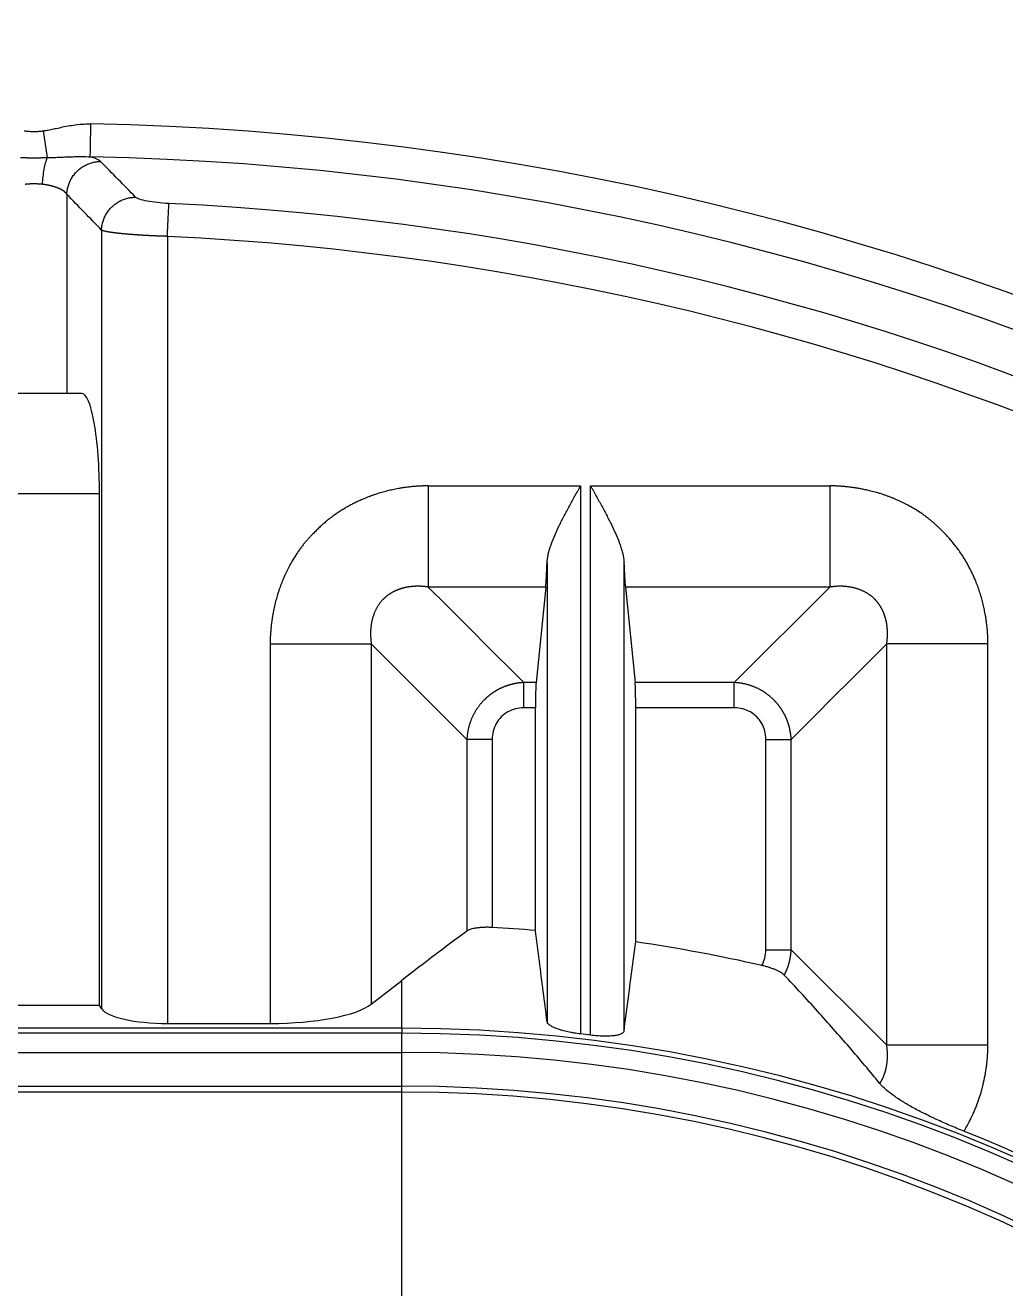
# Model space of a CAD drawing. Header units: millimetres. Extents: x -1286 to 291, y 5350 to 5880.
# Drawn here: x -218.93 to -189.46, y 5732.67 to 5770.67 of the extents above; entities that cross this region are included whole.
import ezdxf

# ---------------------------------------------------------------- set-up
doc = ezdxf.new("R2010")
doc.units = ezdxf.units.MM
doc.layers.add('粗实线层', color=7, linetype='Continuous', lineweight=35)

msp = doc.modelspace()

# ---------------------------------------------------------------- linework, layer by layer
at = {"layer": '粗实线层', "lineweight": 25}
for p, q in [((-218.268, 5766.687), (-218.383, 5767.492)), ((-217.682, 5765.578), (-217.682, 5759.591)), ((-216.64, 5764.505), (-216.64, 5741.09)), ((-214.66, 5764.316), (-214.66, 5740.645)), ((-217.233, 5759.591), (-220.111, 5759.591)), ((-216.701, 5756.576), (-220.643, 5756.576)), ((-216.701, 5741.184), (-216.701, 5756.576)), ((-206.819, 5756.811), (-202.24, 5756.811)), ((-202.24, 5756.811), (-202.24, 5740.328)), ((-201.939, 5740.291), (-201.939, 5756.811)), ((-201.939, 5756.811), (-194.747, 5756.811)), ((-203.245, 5754.509), (-203.245, 5740.697)), ((-200.934, 5740.416), (-200.934, 5754.509)), ((-203.287, 5753.77), (-206.819, 5753.77)), ((-203.287, 5753.77), (-203.578, 5750.897)), ((-194.747, 5753.77), (-200.892, 5753.77)), ((-200.892, 5753.77), (-200.601, 5750.897)), ((-197.62, 5750.897), (-194.747, 5753.77)), ((-211.57, 5752.06), (-211.57, 5740.645)), ((-205.657, 5749.187), (-208.53, 5752.06)), ((-208.53, 5752.06), (-208.53, 5741.226)), ((-193.037, 5739.988), (-193.037, 5752.06)), ((-189.996, 5739.988), (-189.996, 5752.06)), ((-203.578, 5750.897), (-203.946, 5750.897)), ((-197.62, 5750.897), (-200.601, 5750.897)), ((-203.597, 5750.137), (-203.946, 5750.137)), ((-203.597, 5743.441), (-203.597, 5750.137)), ((-197.62, 5750.137), (-200.582, 5750.137)), ((-200.582, 5743.096), (-200.582, 5750.137)), ((-205.657, 5749.187), (-205.657, 5743.423)), ((-204.896, 5749.187), (-204.896, 5743.531)), ((-196.67, 5742.861), (-196.67, 5749.187)), ((-195.91, 5742.861), (-195.91, 5749.187)), ((-195.91, 5742.861), (-193.037, 5739.988)), ((-208.53, 5741.226), (-207.617, 5741.937)), ((-207.617, 5740.5), (-207.617, 5741.937)), ((-216.701, 5741.184), (-220.643, 5741.184)), ((-216.64, 5741.09), (-216.701, 5741.184)), ((-214.66, 5740.645), (-211.57, 5740.645)), ((-207.617, 5740.5), (-251.837, 5740.5)), ((-207.617, 5740.351), (-251.837, 5740.351)), ((-207.617, 5740.5), (-207.617, 5740.351)), ((-207.617, 5739.77), (-207.617, 5740.351)), ((-251.837, 5739.77), (-207.617, 5739.77)), ((-207.617, 5738.758), (-207.617, 5739.77)), ((-251.837, 5738.758), (-207.617, 5738.758)), ((-207.617, 5738.58), (-207.617, 5738.758)), ((-207.617, 5738.58), (-251.837, 5738.58)), ((-207.617, 5731.759), (-207.617, 5738.58))]:
    msp.add_line(p, q, dxfattribs=at)
for centre, radius, start, end in [((-224.702, 5680.9), 102.402, 14.30847, 151.42209), ((-224.702, 5680.9), 101.899, 14.30847, 151.42209), ((-224.702, 5680.9), 101.532, 14.36134, 151.30913), ((-224.702, 5680.9), 101.03, 14.36134, 151.30913), ((-224.702, 5680.9), 100.859, 33.23264, 85.71414), ((-224.702, 5680.9), 100.558, 33.34511, 85.70128), ((-218.672, 5680.9), 86.816, 39.5457, 88.86898), ((-218.672, 5680.9), 85.826, 40.09342, 88.869), ((-218.672, 5680.9), 84.503, 2.75328, 87.24672), ((-218.672, 5680.9), 83.513, 2.75328, 87.24672), ((-207.617, 5694.97), 48.638, 85.259, 86.7934), ((-207.617, 5694.97), 48.638, 77.1367, 81.6835), ((-207.617, 5694.97), 45.53, 0, 90), ((-207.617, 5694.97), 45.381, 0, 90), ((-207.617, 5694.97), 45.675, 82.8584, 83.2399), ((-207.617, 5694.97), 44.801, 360, 90), ((-207.617, 5694.97), 43.788, 360, 90), ((-207.617, 5694.97), 43.61, 0, 90), ((-207.617, 5694.97), 45.675, 15.7246, 68.2859)]:
    msp.add_arc(centre, radius, start, end, dxfattribs=at)
for centre, major_axis, ratio, start_param, end_param in [((-217.233, 5756.576), (0, -3.015), 0.176327, 1.570796, 3.141593), ((-203.323, 5756.811), (0, -3.216), 0.034921, 0.331613, 0.773168), ((-200.856, 5756.811), (0, -3.216), 0.034921, 5.510017, 5.951573), ((-203.569, 5750.137), (0, -0.804), 0.034921, 3.473205, 4.712389), ((-200.61, 5750.137), (0, -0.804), 0.034921, 1.570796, 2.80998), ((-214.66, 5741.184), (2.01, 0), 0.267949, 3.316126, 4.712389), ((-211.57, 5741.507), (3.216, 0), 0.267949, 4.712389, 5.951573)]:
    msp.add_ellipse(centre, major_axis=major_axis, ratio=ratio, start_param=start_param, end_param=end_param, dxfattribs=at)
for points in [[(-218.383, 5767.492), (-218.338, 5767.499), (-218.244, 5767.514), (-218.087, 5767.546), (-217.911, 5767.585), (-217.711, 5767.627), (-217.485, 5767.666), (-217.233, 5767.695), (-217.052, 5767.7), (-216.958, 5767.699)], [(-218.961, 5767.492), (-218.922, 5767.487), (-218.843, 5767.477), (-218.729, 5767.47), (-218.615, 5767.47), (-218.5, 5767.477), (-218.422, 5767.487), (-218.383, 5767.492)], [(-215.614, 5765.494), (-215.789, 5765.672), (-216.139, 5766.03), (-216.492, 5766.389), (-216.669, 5766.568)], [(-216.64, 5764.505), (-216.985, 5764.863), (-217.333, 5765.22), (-217.682, 5765.578)], [(-214.613, 5765.305), (-214.736, 5765.311), (-214.966, 5765.329), (-215.28, 5765.373), (-215.512, 5765.431), (-215.593, 5765.472), (-215.614, 5765.494)], [(-203.946, 5750.897), (-204.904, 5751.855), (-205.861, 5752.813), (-206.819, 5753.77)], [(-195.91, 5749.187), (-194.952, 5750.145), (-193.994, 5751.102), (-193.037, 5752.06)], [(-203.946, 5750.137), (-204.035, 5750.137), (-204.203, 5750.115), (-204.436, 5750.022), (-204.632, 5749.873), (-204.781, 5749.677), (-204.875, 5749.443), (-204.896, 5749.275), (-204.896, 5749.187)], [(-196.67, 5749.187), (-196.67, 5749.275), (-196.691, 5749.444), (-196.785, 5749.677), (-196.934, 5749.872), (-197.13, 5750.022), (-197.363, 5750.116), (-197.532, 5750.137), (-197.62, 5750.137)], [(-205.657, 5743.423), (-206.311, 5742.939), (-206.965, 5742.444), (-207.617, 5741.937)], [(-203.245, 5740.697), (-203.283, 5740.998), (-203.361, 5741.603), (-203.478, 5742.518), (-203.557, 5743.133), (-203.597, 5743.441)], [(-200.934, 5740.416), (-200.895, 5740.713), (-200.817, 5741.307), (-200.7, 5742.2), (-200.621, 5742.797), (-200.582, 5743.096)], [(-196.789, 5742.387), (-196.749, 5742.458), (-196.691, 5742.609), (-196.67, 5742.774), (-196.67, 5742.861)], [(-193.244, 5738.839), (-193.541, 5739.202), (-194.152, 5739.93), (-195.111, 5741.017), (-195.777, 5741.739), (-196.116, 5742.099)]]:
    msp.add_open_spline(points, degree=3, dxfattribs=at)
for points, knots in [([(-216.978, 5766.709), (-216.978, 5766.718), (-216.977, 5766.732), (-216.977, 5766.77), (-216.976, 5766.794), (-216.975, 5766.852), (-216.974, 5766.886), (-216.973, 5766.963), (-216.972, 5767.006), (-216.97, 5767.099), (-216.969, 5767.15), (-216.967, 5767.255), (-216.966, 5767.31), (-216.964, 5767.421), (-216.963, 5767.477), (-216.961, 5767.589), (-216.959, 5767.645), (-216.958, 5767.699)], [0, 0, 0, 0, 0.125, 0.125, 0.25, 0.25, 0.375, 0.375, 0.5, 0.5, 0.625, 0.625, 0.75, 0.75, 0.875, 0.875, 1, 1, 1, 1]), ([(-219.076, 5766.687), (-219.067, 5766.686), (-219.05, 5766.686), (-219.024, 5766.686), (-218.998, 5766.685), (-218.972, 5766.685), (-218.946, 5766.684), (-218.921, 5766.684), (-218.895, 5766.684), (-218.87, 5766.683), (-218.844, 5766.683), (-218.819, 5766.683), (-218.794, 5766.683), (-218.769, 5766.683), (-218.745, 5766.683), (-218.72, 5766.683), (-218.696, 5766.683), (-218.666, 5766.683), (-218.629, 5766.683), (-218.585, 5766.683), (-218.541, 5766.683), (-218.496, 5766.683), (-218.451, 5766.684), (-218.406, 5766.684), (-218.36, 5766.685), (-218.314, 5766.686), (-218.284, 5766.686), (-218.268, 5766.687)], [0, 0, 0, 0, 0.032493, 0.064852, 0.097075, 0.129157, 0.161099, 0.192892, 0.224525, 0.255983, 0.287255, 0.318332, 0.349203, 0.379862, 0.4103, 0.440505, 0.47046, 0.500154, 0.553267, 0.607098, 0.661568, 0.716639, 0.772292, 0.828496, 0.885214, 0.9424, 1, 1, 1, 1]), ([(-218.413, 5765.881), (-218.409, 5765.956), (-218.403, 5766.033), (-218.386, 5766.186), (-218.376, 5766.261), (-218.35, 5766.403), (-218.336, 5766.469), (-218.304, 5766.589), (-218.286, 5766.642), (-218.268, 5766.687)], [0, 0, 0, 0, 0.25, 0.25, 0.5, 0.5, 0.75, 0.75, 1, 1, 1, 1]), ([(-218.268, 5766.687), (-218.199, 5766.688), (-218.131, 5766.69), (-218, 5766.694), (-217.938, 5766.696), (-217.816, 5766.701), (-217.758, 5766.703), (-217.645, 5766.708), (-217.591, 5766.71), (-217.486, 5766.714), (-217.435, 5766.716), (-217.337, 5766.718), (-217.29, 5766.719), (-217.151, 5766.719), (-217.063, 5766.716), (-216.978, 5766.709)], [0, 0, 0, 0, 0.125, 0.125, 0.25, 0.25, 0.375, 0.375, 0.5, 0.5, 0.625, 0.625, 0.75, 0.75, 1, 1, 1, 1]), ([(-216.669, 5766.568), (-216.693, 5766.592), (-216.731, 5766.617), (-216.835, 5766.664), (-216.9, 5766.687), (-216.978, 5766.709)], [0, 0, 0, 0, 0.5, 0.5, 1, 1, 1, 1]), ([(-218.413, 5765.881), (-218.418, 5765.881), (-218.427, 5765.882), (-218.442, 5765.884), (-218.457, 5765.885), (-218.471, 5765.886), (-218.486, 5765.888), (-218.501, 5765.889), (-218.515, 5765.89), (-218.53, 5765.89), (-218.545, 5765.891), (-218.56, 5765.892), (-218.575, 5765.893), (-218.59, 5765.893), (-218.605, 5765.894), (-218.62, 5765.894), (-218.635, 5765.894), (-218.649, 5765.894), (-218.664, 5765.894), (-218.679, 5765.894), (-218.694, 5765.894), (-218.709, 5765.894), (-218.724, 5765.894), (-218.739, 5765.894), (-218.754, 5765.893), (-218.769, 5765.893), (-218.784, 5765.892), (-218.799, 5765.891), (-218.814, 5765.89), (-218.829, 5765.89), (-218.843, 5765.889), (-218.858, 5765.888), (-218.873, 5765.886), (-218.887, 5765.885), (-218.902, 5765.884), (-218.917, 5765.882), (-218.926, 5765.881), (-218.931, 5765.881)], [0, 0, 0, 0, 0.028643, 0.057272, 0.085886, 0.114487, 0.143076, 0.171654, 0.200222, 0.228781, 0.257331, 0.285874, 0.314412, 0.342943, 0.371471, 0.399995, 0.428517, 0.457038, 0.485559, 0.51408, 0.542603, 0.571128, 0.599657, 0.628191, 0.656731, 0.685277, 0.71383, 0.742393, 0.770964, 0.799547, 0.828141, 0.856747, 0.885367, 0.914001, 0.942651, 0.971317, 1, 1, 1, 1]), ([(-217.682, 5765.578), (-217.683, 5765.58), (-217.685, 5765.584), (-217.688, 5765.589), (-217.691, 5765.595), (-217.695, 5765.6), (-217.698, 5765.605), (-217.702, 5765.61), (-217.706, 5765.615), (-217.71, 5765.62), (-217.714, 5765.625), (-217.719, 5765.63), (-217.724, 5765.635), (-217.729, 5765.64), (-217.734, 5765.645), (-217.739, 5765.65), (-217.744, 5765.654), (-217.75, 5765.659), (-217.755, 5765.664), (-217.761, 5765.668), (-217.767, 5765.673), (-217.773, 5765.677), (-217.78, 5765.682), (-217.786, 5765.686), (-217.793, 5765.691), (-217.799, 5765.695), (-217.806, 5765.699), (-217.813, 5765.703), (-217.82, 5765.708), (-217.827, 5765.712), (-217.834, 5765.716), (-217.842, 5765.72), (-217.849, 5765.724), (-217.857, 5765.728), (-217.864, 5765.732), (-217.872, 5765.735), (-217.88, 5765.739), (-217.888, 5765.743), (-217.896, 5765.747), (-217.904, 5765.75), (-217.912, 5765.754), (-217.92, 5765.758), (-217.929, 5765.761), (-217.937, 5765.764), (-217.945, 5765.768), (-217.954, 5765.771), (-217.962, 5765.775), (-217.971, 5765.778), (-217.98, 5765.781), (-217.988, 5765.784), (-217.997, 5765.787), (-218.006, 5765.79), (-218.015, 5765.793), (-218.024, 5765.796), (-218.032, 5765.799), (-218.041, 5765.802), (-218.05, 5765.805), (-218.059, 5765.808), (-218.068, 5765.811), (-218.077, 5765.813), (-218.086, 5765.816), (-218.095, 5765.819), (-218.104, 5765.821), (-218.113, 5765.824), (-218.123, 5765.826), (-218.132, 5765.829), (-218.141, 5765.831), (-218.15, 5765.833), (-218.159, 5765.836), (-218.168, 5765.838), (-218.177, 5765.84), (-218.186, 5765.842), (-218.195, 5765.844), (-218.204, 5765.846), (-218.213, 5765.848), (-218.222, 5765.85), (-218.231, 5765.852), (-218.24, 5765.854), (-218.249, 5765.856), (-218.258, 5765.857), (-218.267, 5765.859), (-218.276, 5765.861), (-218.285, 5765.862), (-218.293, 5765.864), (-218.302, 5765.865), (-218.311, 5765.867), (-218.32, 5765.868), (-218.328, 5765.87), (-218.337, 5765.871), (-218.346, 5765.872), (-218.354, 5765.874), (-218.363, 5765.875), (-218.371, 5765.876), (-218.38, 5765.877), (-218.388, 5765.878), (-218.396, 5765.879), (-218.405, 5765.88), (-218.41, 5765.881), (-218.413, 5765.881)], [0, 0, 0, 0, 0.013652, 0.027235, 0.040748, 0.054192, 0.067567, 0.080873, 0.094109, 0.107277, 0.120375, 0.133405, 0.146365, 0.159256, 0.172078, 0.184831, 0.197516, 0.210131, 0.222677, 0.235155, 0.247564, 0.259904, 0.272175, 0.284377, 0.296511, 0.308576, 0.320573, 0.332501, 0.34436, 0.356151, 0.367873, 0.379527, 0.391113, 0.40263, 0.414078, 0.425459, 0.436771, 0.448015, 0.459191, 0.470298, 0.481338, 0.49231, 0.503213, 0.514049, 0.524816, 0.535516, 0.546148, 0.556713, 0.567209, 0.577638, 0.587999, 0.598293, 0.608519, 0.618678, 0.628769, 0.638794, 0.64875, 0.65864, 0.668462, 0.678218, 0.687906, 0.697528, 0.707082, 0.71657, 0.725991, 0.735345, 0.744633, 0.753854, 0.763009, 0.772097, 0.781119, 0.790075, 0.798964, 0.807788, 0.816546, 0.825237, 0.833864, 0.842424, 0.850919, 0.859348, 0.867712, 0.87601, 0.884244, 0.892412, 0.900515, 0.908553, 0.916527, 0.924436, 0.932281, 0.940061, 0.947777, 0.955429, 0.963016, 0.97054, 0.978, 0.985397, 0.99273, 1, 1, 1, 1]), ([(-214.66, 5764.316), (-214.668, 5764.317), (-214.684, 5764.317), (-214.707, 5764.318), (-214.731, 5764.318), (-214.755, 5764.319), (-214.78, 5764.32), (-214.804, 5764.32), (-214.829, 5764.321), (-214.853, 5764.322), (-214.879, 5764.323), (-214.904, 5764.324), (-214.929, 5764.325), (-214.955, 5764.326), (-214.981, 5764.327), (-215.007, 5764.328), (-215.033, 5764.329), (-215.059, 5764.33), (-215.086, 5764.332), (-215.112, 5764.333), (-215.139, 5764.334), (-215.166, 5764.335), (-215.193, 5764.337), (-215.22, 5764.338), (-215.247, 5764.34), (-215.274, 5764.341), (-215.302, 5764.343), (-215.329, 5764.344), (-215.357, 5764.346), (-215.385, 5764.347), (-215.412, 5764.349), (-215.44, 5764.351), (-215.468, 5764.352), (-215.496, 5764.354), (-215.524, 5764.356), (-215.551, 5764.358), (-215.579, 5764.36), (-215.607, 5764.362), (-215.635, 5764.364), (-215.663, 5764.366), (-215.69, 5764.368), (-215.718, 5764.37), (-215.745, 5764.372), (-215.773, 5764.374), (-215.8, 5764.376), (-215.828, 5764.379), (-215.855, 5764.381), (-215.882, 5764.383), (-215.908, 5764.386), (-215.935, 5764.388), (-215.961, 5764.391), (-215.988, 5764.393), (-216.014, 5764.396), (-216.039, 5764.398), (-216.065, 5764.401), (-216.09, 5764.403), (-216.115, 5764.406), (-216.14, 5764.409), (-216.164, 5764.412), (-216.188, 5764.414), (-216.211, 5764.417), (-216.235, 5764.42), (-216.258, 5764.423), (-216.28, 5764.426), (-216.302, 5764.429), (-216.324, 5764.432), (-216.345, 5764.435), (-216.365, 5764.438), (-216.385, 5764.441), (-216.405, 5764.444), (-216.424, 5764.448), (-216.442, 5764.451), (-216.46, 5764.454), (-216.478, 5764.458), (-216.494, 5764.461), (-216.511, 5764.464), (-216.526, 5764.468), (-216.541, 5764.471), (-216.555, 5764.475), (-216.568, 5764.478), (-216.581, 5764.482), (-216.593, 5764.486), (-216.604, 5764.489), (-216.614, 5764.493), (-216.624, 5764.497), (-216.632, 5764.501), (-216.637, 5764.503), (-216.64, 5764.505)], [0, 0, 0, 0, 0.008301, 0.016684, 0.025149, 0.033696, 0.042326, 0.051037, 0.059831, 0.068708, 0.077667, 0.086707, 0.095831, 0.105036, 0.114324, 0.123695, 0.133147, 0.142683, 0.1523, 0.162, 0.171782, 0.181647, 0.191594, 0.201624, 0.211736, 0.22193, 0.232207, 0.242567, 0.253009, 0.263533, 0.27414, 0.28483, 0.295602, 0.306456, 0.317393, 0.328413, 0.339515, 0.3507, 0.361967, 0.373317, 0.38475, 0.396265, 0.407862, 0.419543, 0.431305, 0.443151, 0.455079, 0.46709, 0.479183, 0.491359, 0.503617, 0.515959, 0.528383, 0.540889, 0.553478, 0.56615, 0.578905, 0.591742, 0.604662, 0.617664, 0.630749, 0.643917, 0.657168, 0.670501, 0.683917, 0.697416, 0.710997, 0.724661, 0.738408, 0.752238, 0.76615, 0.780145, 0.794223, 0.808383, 0.822627, 0.836953, 0.851361, 0.865853, 0.880427, 0.895084, 0.909824, 0.924646, 0.939551, 0.954539, 0.96961, 0.984764, 1, 1, 1, 1]), ([(-206.819, 5756.811), (-206.832, 5756.811), (-206.859, 5756.811), (-206.9, 5756.811), (-206.944, 5756.81), (-206.991, 5756.809), (-207.041, 5756.807), (-207.094, 5756.805), (-207.149, 5756.801), (-207.208, 5756.797), (-207.269, 5756.792), (-207.36, 5756.784), (-207.473, 5756.77), (-207.601, 5756.751), (-207.71, 5756.732), (-207.803, 5756.714), (-207.887, 5756.697), (-207.969, 5756.679), (-208.052, 5756.659), (-208.135, 5756.637), (-208.218, 5756.614), (-208.302, 5756.59), (-208.386, 5756.563), (-208.47, 5756.535), (-208.555, 5756.504), (-208.64, 5756.472), (-208.733, 5756.434), (-208.837, 5756.39), (-208.949, 5756.339), (-209.063, 5756.283), (-209.177, 5756.223), (-209.292, 5756.159), (-209.407, 5756.089), (-209.53, 5756.011), (-209.656, 5755.923), (-209.783, 5755.827), (-209.901, 5755.731), (-210.012, 5755.635), (-210.115, 5755.54), (-210.197, 5755.46), (-210.263, 5755.393), (-210.317, 5755.337), (-210.374, 5755.276), (-210.435, 5755.209), (-210.499, 5755.136), (-210.565, 5755.056), (-210.633, 5754.969), (-210.702, 5754.875), (-210.79, 5754.748), (-210.888, 5754.593), (-210.988, 5754.415), (-211.071, 5754.25), (-211.14, 5754.1), (-211.192, 5753.978), (-211.232, 5753.878), (-211.265, 5753.792), (-211.298, 5753.701), (-211.33, 5753.604), (-211.368, 5753.482), (-211.406, 5753.341), (-211.442, 5753.19), (-211.467, 5753.072), (-211.483, 5752.986), (-211.494, 5752.928), (-211.502, 5752.877), (-211.509, 5752.833), (-211.515, 5752.79), (-211.523, 5752.736), (-211.534, 5752.657), (-211.543, 5752.579), (-211.549, 5752.512), (-211.553, 5752.464), (-211.557, 5752.414), (-211.561, 5752.361), (-211.564, 5752.306), (-211.567, 5752.248), (-211.569, 5752.187), (-211.57, 5752.125), (-211.57, 5752.082), (-211.57, 5752.06)], [0, 0, 0, 0, 0.005135, 0.010651, 0.016547, 0.022825, 0.029484, 0.036526, 0.043951, 0.051759, 0.059952, 0.068529, 0.088308, 0.10555, 0.120248, 0.1324, 0.143498, 0.154703, 0.166018, 0.177441, 0.188976, 0.200623, 0.212383, 0.224256, 0.236242, 0.24834, 0.260547, 0.276693, 0.293196, 0.310057, 0.327276, 0.344856, 0.362799, 0.381103, 0.403086, 0.424251, 0.444591, 0.464105, 0.482791, 0.500651, 0.51011, 0.520439, 0.531641, 0.543714, 0.55666, 0.570477, 0.585165, 0.60072, 0.61714, 0.646967, 0.674194, 0.698828, 0.720872, 0.740333, 0.751799, 0.763989, 0.7769, 0.79053, 0.804879, 0.828211, 0.848946, 0.867093, 0.876072, 0.884007, 0.890898, 0.896748, 0.901556, 0.908321, 0.91894, 0.933404, 0.939472, 0.945875, 0.95261, 0.959679, 0.96708, 0.974813, 0.982878, 0.991274, 1, 1, 1, 1]), ([(-206.819, 5756.811), (-206.819, 5756.645), (-206.819, 5756.479), (-206.819, 5756.151), (-206.819, 5755.989), (-206.819, 5755.673), (-206.819, 5755.518), (-206.819, 5755.221), (-206.819, 5755.079), (-206.819, 5754.808), (-206.819, 5754.681), (-206.819, 5754.443), (-206.819, 5754.334), (-206.819, 5754.135), (-206.819, 5754.046), (-206.819, 5753.891), (-206.819, 5753.824), (-206.819, 5753.77)], [0, 0, 0, 0, 0.125, 0.125, 0.25, 0.25, 0.375, 0.375, 0.5, 0.5, 0.625, 0.625, 0.75, 0.75, 0.875, 0.875, 1, 1, 1, 1]), ([(-203.245, 5754.509), (-203.243, 5754.55), (-203.239, 5754.592), (-203.227, 5754.677), (-203.219, 5754.72), (-203.199, 5754.808), (-203.187, 5754.853), (-203.167, 5754.921), (-203.159, 5754.944), (-203.144, 5754.99), (-203.136, 5755.013), (-203.095, 5755.13), (-203.058, 5755.224), (-202.976, 5755.415), (-202.931, 5755.512), (-202.86, 5755.658), (-202.836, 5755.708), (-202.786, 5755.807), (-202.76, 5755.857), (-202.683, 5756.007), (-202.629, 5756.106), (-202.521, 5756.307), (-202.466, 5756.407), (-202.382, 5756.558), (-202.34, 5756.634), (-202.29, 5756.722), (-202.269, 5756.76), (-202.255, 5756.786), (-202.248, 5756.799), (-202.24, 5756.811)], [0, 0, 0, 0, 0.0625, 0.0625, 0.125, 0.125, 0.1875, 0.1875, 0.21875, 0.21875, 0.25, 0.25, 0.375, 0.375, 0.5, 0.5, 0.5625, 0.5625, 0.625, 0.625, 0.75, 0.75, 0.875, 0.875, 0.9375, 0.96875, 0.984375, 0.984375, 1, 1, 1, 1]), ([(-201.939, 5756.811), (-201.932, 5756.799), (-201.924, 5756.786), (-201.91, 5756.76), (-201.889, 5756.722), (-201.839, 5756.634), (-201.797, 5756.558), (-201.713, 5756.407), (-201.658, 5756.307), (-201.55, 5756.106), (-201.496, 5756.007), (-201.419, 5755.857), (-201.393, 5755.807), (-201.343, 5755.708), (-201.319, 5755.658), (-201.248, 5755.512), (-201.203, 5755.415), (-201.121, 5755.224), (-201.084, 5755.13), (-201.043, 5755.013), (-201.035, 5754.99), (-201.02, 5754.944), (-201.013, 5754.921), (-200.992, 5754.853), (-200.98, 5754.808), (-200.96, 5754.72), (-200.952, 5754.677), (-200.94, 5754.592), (-200.936, 5754.55), (-200.934, 5754.509)], [0, 0, 0, 0, 0.015625, 0.015625, 0.03125, 0.0625, 0.125, 0.125, 0.25, 0.25, 0.375, 0.375, 0.4375, 0.4375, 0.5, 0.5, 0.625, 0.625, 0.75, 0.75, 0.78125, 0.78125, 0.8125, 0.8125, 0.875, 0.875, 0.9375, 0.9375, 1, 1, 1, 1]), ([(-189.996, 5752.06), (-189.996, 5752.073), (-189.996, 5752.099), (-189.996, 5752.141), (-189.997, 5752.185), (-189.998, 5752.232), (-190, 5752.282), (-190.002, 5752.335), (-190.005, 5752.39), (-190.01, 5752.449), (-190.015, 5752.51), (-190.023, 5752.601), (-190.037, 5752.714), (-190.056, 5752.842), (-190.075, 5752.95), (-190.093, 5753.044), (-190.11, 5753.128), (-190.128, 5753.21), (-190.148, 5753.292), (-190.169, 5753.375), (-190.192, 5753.459), (-190.217, 5753.543), (-190.244, 5753.627), (-190.272, 5753.711), (-190.302, 5753.796), (-190.335, 5753.88), (-190.372, 5753.974), (-190.417, 5754.077), (-190.468, 5754.19), (-190.524, 5754.303), (-190.584, 5754.418), (-190.648, 5754.533), (-190.717, 5754.648), (-190.796, 5754.77), (-190.884, 5754.897), (-190.98, 5755.023), (-191.076, 5755.142), (-191.171, 5755.252), (-191.266, 5755.355), (-191.347, 5755.438), (-191.414, 5755.504), (-191.469, 5755.558), (-191.531, 5755.615), (-191.598, 5755.676), (-191.671, 5755.739), (-191.751, 5755.805), (-191.838, 5755.873), (-191.932, 5755.943), (-192.058, 5756.031), (-192.214, 5756.129), (-192.392, 5756.229), (-192.557, 5756.312), (-192.707, 5756.381), (-192.829, 5756.433), (-192.929, 5756.473), (-193.014, 5756.506), (-193.106, 5756.538), (-193.202, 5756.571), (-193.325, 5756.609), (-193.466, 5756.647), (-193.617, 5756.683), (-193.734, 5756.707), (-193.82, 5756.724), (-193.879, 5756.734), (-193.93, 5756.743), (-193.973, 5756.749), (-194.016, 5756.756), (-194.071, 5756.764), (-194.15, 5756.775), (-194.228, 5756.783), (-194.295, 5756.79), (-194.342, 5756.794), (-194.393, 5756.798), (-194.446, 5756.802), (-194.501, 5756.805), (-194.559, 5756.808), (-194.619, 5756.81), (-194.682, 5756.811), (-194.725, 5756.811), (-194.747, 5756.811)], [0, 0, 0, 0, 0.005135, 0.010651, 0.016547, 0.022825, 0.029484, 0.036526, 0.043951, 0.051759, 0.059952, 0.068529, 0.088308, 0.10555, 0.120248, 0.1324, 0.143498, 0.154703, 0.166018, 0.177441, 0.188976, 0.200623, 0.212383, 0.224256, 0.236242, 0.24834, 0.260547, 0.276693, 0.293196, 0.310057, 0.327276, 0.344856, 0.362799, 0.381103, 0.403086, 0.424251, 0.444591, 0.464105, 0.482791, 0.500651, 0.51011, 0.520439, 0.531641, 0.543714, 0.55666, 0.570477, 0.585165, 0.60072, 0.61714, 0.646967, 0.674194, 0.698828, 0.720872, 0.740333, 0.751799, 0.763989, 0.7769, 0.79053, 0.804879, 0.828211, 0.848946, 0.867093, 0.876072, 0.884007, 0.890898, 0.896748, 0.901556, 0.908321, 0.91894, 0.933404, 0.939472, 0.945875, 0.95261, 0.959679, 0.96708, 0.974813, 0.982878, 0.991274, 1, 1, 1, 1]), ([(-206.819, 5753.77), (-206.827, 5753.771), (-206.842, 5753.774), (-206.865, 5753.777), (-206.888, 5753.779), (-206.911, 5753.782), (-206.933, 5753.784), (-206.956, 5753.786), (-206.978, 5753.788), (-207.001, 5753.789), (-207.023, 5753.791), (-207.045, 5753.792), (-207.067, 5753.792), (-207.089, 5753.793), (-207.11, 5753.793), (-207.132, 5753.793), (-207.154, 5753.793), (-207.175, 5753.793), (-207.196, 5753.792), (-207.217, 5753.791), (-207.238, 5753.79), (-207.259, 5753.789), (-207.28, 5753.787), (-207.3, 5753.786), (-207.321, 5753.784), (-207.341, 5753.781), (-207.361, 5753.779), (-207.381, 5753.776), (-207.401, 5753.774), (-207.421, 5753.77), (-207.441, 5753.767), (-207.46, 5753.764), (-207.479, 5753.76), (-207.499, 5753.756), (-207.518, 5753.752), (-207.536, 5753.747), (-207.555, 5753.743), (-207.574, 5753.738), (-207.592, 5753.733), (-207.61, 5753.728), (-207.628, 5753.722), (-207.646, 5753.717), (-207.664, 5753.711), (-207.682, 5753.705), (-207.699, 5753.699), (-207.716, 5753.693), (-207.734, 5753.686), (-207.751, 5753.679), (-207.767, 5753.672), (-207.784, 5753.665), (-207.8, 5753.658), (-207.817, 5753.65), (-207.833, 5753.643), (-207.849, 5753.635), (-207.865, 5753.627), (-207.88, 5753.618), (-207.896, 5753.61), (-207.911, 5753.601), (-207.926, 5753.593), (-207.941, 5753.584), (-207.956, 5753.575), (-207.97, 5753.565), (-207.985, 5753.556), (-207.999, 5753.546), (-208.013, 5753.536), (-208.027, 5753.526), (-208.04, 5753.516), (-208.054, 5753.506), (-208.067, 5753.496), (-208.08, 5753.485), (-208.093, 5753.474), (-208.106, 5753.463), (-208.118, 5753.452), (-208.131, 5753.441), (-208.143, 5753.43), (-208.155, 5753.418), (-208.17, 5753.403), (-208.189, 5753.384), (-208.21, 5753.361), (-208.23, 5753.338), (-208.251, 5753.313), (-208.27, 5753.288), (-208.289, 5753.263), (-208.308, 5753.237), (-208.325, 5753.21), (-208.343, 5753.182), (-208.359, 5753.154), (-208.375, 5753.126), (-208.391, 5753.096), (-208.405, 5753.067), (-208.42, 5753.036), (-208.433, 5753.005), (-208.446, 5752.973), (-208.458, 5752.941), (-208.469, 5752.908), (-208.48, 5752.875), (-208.49, 5752.841), (-208.5, 5752.807), (-208.508, 5752.771), (-208.516, 5752.736), (-208.523, 5752.7), (-208.53, 5752.663), (-208.535, 5752.626), (-208.54, 5752.589), (-208.544, 5752.551), (-208.547, 5752.512), (-208.55, 5752.473), (-208.552, 5752.434), (-208.553, 5752.394), (-208.553, 5752.353), (-208.552, 5752.313), (-208.55, 5752.271), (-208.548, 5752.23), (-208.545, 5752.188), (-208.541, 5752.145), (-208.536, 5752.103), (-208.532, 5752.074), (-208.53, 5752.06)], [0, 0, 0, 0, 0.008389, 0.016721, 0.024996, 0.033214, 0.041375, 0.04948, 0.05753, 0.065524, 0.073462, 0.081346, 0.089175, 0.09695, 0.104671, 0.112339, 0.119954, 0.127517, 0.135027, 0.142485, 0.149892, 0.157247, 0.164553, 0.171808, 0.179014, 0.18617, 0.193278, 0.200337, 0.207349, 0.214313, 0.221231, 0.228103, 0.234928, 0.241709, 0.248445, 0.255138, 0.261786, 0.268392, 0.274956, 0.281478, 0.287959, 0.2944, 0.300801, 0.307163, 0.313486, 0.319772, 0.326021, 0.332233, 0.33841, 0.344552, 0.35066, 0.356735, 0.362777, 0.368787, 0.374766, 0.380715, 0.386635, 0.392526, 0.39839, 0.404226, 0.410037, 0.415823, 0.421584, 0.427322, 0.433038, 0.438732, 0.444406, 0.450061, 0.455696, 0.461314, 0.466916, 0.472502, 0.478073, 0.48363, 0.489175, 0.494708, 0.50023, 0.510587, 0.520984, 0.531428, 0.541926, 0.552484, 0.563109, 0.573806, 0.584582, 0.595443, 0.606395, 0.617442, 0.628592, 0.639849, 0.651219, 0.662706, 0.674316, 0.686053, 0.697921, 0.709927, 0.722073, 0.734364, 0.746804, 0.759397, 0.772146, 0.785055, 0.798128, 0.811369, 0.824779, 0.838363, 0.852123, 0.866062, 0.880183, 0.894489, 0.908982, 0.923664, 0.938538, 0.953607, 0.968872, 0.984336, 1, 1, 1, 1]), ([(-193.037, 5752.06), (-193.035, 5752.068), (-193.033, 5752.083), (-193.03, 5752.106), (-193.028, 5752.129), (-193.025, 5752.151), (-193.023, 5752.174), (-193.021, 5752.197), (-193.019, 5752.219), (-193.017, 5752.241), (-193.016, 5752.264), (-193.015, 5752.286), (-193.014, 5752.308), (-193.014, 5752.329), (-193.014, 5752.351), (-193.013, 5752.373), (-193.014, 5752.394), (-193.014, 5752.416), (-193.015, 5752.437), (-193.015, 5752.458), (-193.017, 5752.479), (-193.018, 5752.5), (-193.019, 5752.521), (-193.021, 5752.541), (-193.023, 5752.562), (-193.025, 5752.582), (-193.028, 5752.602), (-193.03, 5752.622), (-193.033, 5752.642), (-193.036, 5752.662), (-193.04, 5752.681), (-193.043, 5752.701), (-193.047, 5752.72), (-193.051, 5752.739), (-193.055, 5752.758), (-193.059, 5752.777), (-193.064, 5752.796), (-193.069, 5752.814), (-193.074, 5752.833), (-193.079, 5752.851), (-193.084, 5752.869), (-193.09, 5752.887), (-193.096, 5752.905), (-193.102, 5752.922), (-193.108, 5752.94), (-193.114, 5752.957), (-193.121, 5752.974), (-193.128, 5752.991), (-193.135, 5753.008), (-193.142, 5753.025), (-193.149, 5753.041), (-193.157, 5753.058), (-193.164, 5753.074), (-193.172, 5753.09), (-193.18, 5753.105), (-193.188, 5753.121), (-193.197, 5753.136), (-193.205, 5753.152), (-193.214, 5753.167), (-193.223, 5753.182), (-193.232, 5753.196), (-193.242, 5753.211), (-193.251, 5753.225), (-193.261, 5753.24), (-193.27, 5753.254), (-193.28, 5753.267), (-193.291, 5753.281), (-193.301, 5753.295), (-193.311, 5753.308), (-193.322, 5753.321), (-193.333, 5753.334), (-193.344, 5753.347), (-193.355, 5753.359), (-193.366, 5753.372), (-193.377, 5753.384), (-193.389, 5753.396), (-193.404, 5753.411), (-193.423, 5753.429), (-193.446, 5753.451), (-193.469, 5753.471), (-193.493, 5753.491), (-193.518, 5753.511), (-193.544, 5753.53), (-193.57, 5753.548), (-193.597, 5753.566), (-193.624, 5753.583), (-193.652, 5753.6), (-193.681, 5753.616), (-193.71, 5753.631), (-193.74, 5753.646), (-193.771, 5753.66), (-193.802, 5753.674), (-193.834, 5753.687), (-193.866, 5753.699), (-193.899, 5753.71), (-193.932, 5753.721), (-193.966, 5753.731), (-194, 5753.74), (-194.035, 5753.749), (-194.071, 5753.757), (-194.107, 5753.764), (-194.144, 5753.77), (-194.181, 5753.776), (-194.218, 5753.781), (-194.256, 5753.785), (-194.295, 5753.788), (-194.334, 5753.791), (-194.373, 5753.792), (-194.413, 5753.793), (-194.454, 5753.793), (-194.494, 5753.793), (-194.535, 5753.791), (-194.577, 5753.789), (-194.619, 5753.785), (-194.661, 5753.781), (-194.704, 5753.776), (-194.733, 5753.772), (-194.747, 5753.77)], [0, 0, 0, 0, 0.008389, 0.016721, 0.024996, 0.033214, 0.041375, 0.04948, 0.05753, 0.065524, 0.073462, 0.081346, 0.089175, 0.09695, 0.104671, 0.112339, 0.119954, 0.127517, 0.135027, 0.142485, 0.149892, 0.157247, 0.164553, 0.171808, 0.179014, 0.18617, 0.193278, 0.200337, 0.207349, 0.214313, 0.221231, 0.228103, 0.234928, 0.241709, 0.248445, 0.255138, 0.261786, 0.268392, 0.274956, 0.281478, 0.287959, 0.2944, 0.300801, 0.307163, 0.313486, 0.319772, 0.326021, 0.332233, 0.33841, 0.344552, 0.35066, 0.356735, 0.362777, 0.368787, 0.374766, 0.380715, 0.386635, 0.392526, 0.39839, 0.404226, 0.410037, 0.415823, 0.421584, 0.427322, 0.433038, 0.438732, 0.444406, 0.450061, 0.455696, 0.461314, 0.466916, 0.472502, 0.478073, 0.48363, 0.489175, 0.494708, 0.50023, 0.510587, 0.520984, 0.531428, 0.541926, 0.552484, 0.563109, 0.573806, 0.584582, 0.595443, 0.606395, 0.617442, 0.628592, 0.639849, 0.651219, 0.662706, 0.674316, 0.686053, 0.697921, 0.709927, 0.722073, 0.734364, 0.746804, 0.759397, 0.772146, 0.785055, 0.798128, 0.811369, 0.824779, 0.838363, 0.852123, 0.866062, 0.880183, 0.894489, 0.908982, 0.923664, 0.938538, 0.953607, 0.968872, 0.984336, 1, 1, 1, 1]), ([(-189.996, 5752.06), (-190.162, 5752.06), (-190.328, 5752.06), (-190.656, 5752.06), (-190.818, 5752.06), (-191.134, 5752.06), (-191.289, 5752.06), (-191.585, 5752.06), (-191.728, 5752.06), (-191.998, 5752.06), (-192.126, 5752.06), (-192.364, 5752.06), (-192.473, 5752.06), (-192.672, 5752.06), (-192.761, 5752.06), (-192.916, 5752.06), (-192.982, 5752.06), (-193.037, 5752.06)], [0, 0, 0, 0, 0.125, 0.125, 0.25, 0.25, 0.375, 0.375, 0.5, 0.5, 0.625, 0.625, 0.75, 0.75, 0.875, 0.875, 1, 1, 1, 1]), ([(-203.946, 5750.897), (-203.953, 5750.897), (-203.967, 5750.896), (-203.989, 5750.895), (-204.01, 5750.893), (-204.031, 5750.892), (-204.052, 5750.89), (-204.073, 5750.887), (-204.094, 5750.885), (-204.115, 5750.882), (-204.136, 5750.879), (-204.157, 5750.876), (-204.178, 5750.872), (-204.198, 5750.868), (-204.219, 5750.865), (-204.239, 5750.86), (-204.26, 5750.856), (-204.28, 5750.851), (-204.3, 5750.846), (-204.32, 5750.841), (-204.341, 5750.836), (-204.36, 5750.83), (-204.38, 5750.825), (-204.4, 5750.819), (-204.42, 5750.813), (-204.439, 5750.806), (-204.459, 5750.8), (-204.478, 5750.793), (-204.497, 5750.786), (-204.516, 5750.778), (-204.535, 5750.771), (-204.554, 5750.763), (-204.573, 5750.756), (-204.591, 5750.748), (-204.61, 5750.739), (-204.628, 5750.731), (-204.646, 5750.722), (-204.664, 5750.714), (-204.682, 5750.705), (-204.7, 5750.695), (-204.717, 5750.686), (-204.735, 5750.677), (-204.752, 5750.667), (-204.769, 5750.657), (-204.786, 5750.647), (-204.803, 5750.637), (-204.82, 5750.626), (-204.837, 5750.616), (-204.853, 5750.605), (-204.869, 5750.594), (-204.886, 5750.583), (-204.902, 5750.572), (-204.917, 5750.561), (-204.933, 5750.55), (-204.949, 5750.538), (-204.964, 5750.526), (-204.979, 5750.514), (-204.994, 5750.502), (-205.009, 5750.49), (-205.024, 5750.478), (-205.038, 5750.466), (-205.053, 5750.453), (-205.067, 5750.441), (-205.081, 5750.428), (-205.095, 5750.415), (-205.108, 5750.402), (-205.122, 5750.389), (-205.139, 5750.372), (-205.16, 5750.35), (-205.185, 5750.324), (-205.209, 5750.298), (-205.232, 5750.271), (-205.255, 5750.243), (-205.278, 5750.215), (-205.3, 5750.186), (-205.322, 5750.156), (-205.343, 5750.126), (-205.363, 5750.096), (-205.384, 5750.065), (-205.403, 5750.033), (-205.422, 5750.001), (-205.44, 5749.968), (-205.458, 5749.935), (-205.475, 5749.901), (-205.491, 5749.867), (-205.507, 5749.832), (-205.522, 5749.797), (-205.536, 5749.762), (-205.549, 5749.726), (-205.562, 5749.689), (-205.574, 5749.653), (-205.586, 5749.615), (-205.596, 5749.578), (-205.606, 5749.54), (-205.615, 5749.502), (-205.623, 5749.463), (-205.63, 5749.425), (-205.637, 5749.386), (-205.643, 5749.346), (-205.647, 5749.307), (-205.651, 5749.267), (-205.654, 5749.227), (-205.656, 5749.2), (-205.657, 5749.187)], [0, 0, 0, 0, 0.00808, 0.016146, 0.024198, 0.032235, 0.040257, 0.048264, 0.056257, 0.064234, 0.072197, 0.080145, 0.088079, 0.095998, 0.103902, 0.111792, 0.119666, 0.127526, 0.13537, 0.143199, 0.151012, 0.15881, 0.166592, 0.174358, 0.182108, 0.189842, 0.19756, 0.205262, 0.212948, 0.220618, 0.228271, 0.235909, 0.243531, 0.251136, 0.258726, 0.2663, 0.273858, 0.281401, 0.288929, 0.296441, 0.303938, 0.31142, 0.318886, 0.326337, 0.333771, 0.34119, 0.348592, 0.355978, 0.363347, 0.3707, 0.378036, 0.385355, 0.392657, 0.399942, 0.40721, 0.41446, 0.421693, 0.428909, 0.436107, 0.443288, 0.450451, 0.457597, 0.464726, 0.471836, 0.47893, 0.486005, 0.493064, 0.500104, 0.513405, 0.526768, 0.540193, 0.55368, 0.567228, 0.580837, 0.594506, 0.608236, 0.622024, 0.63587, 0.649773, 0.663733, 0.677747, 0.691816, 0.70594, 0.72012, 0.734356, 0.748649, 0.762999, 0.777406, 0.79187, 0.806391, 0.820967, 0.835599, 0.850285, 0.865024, 0.879815, 0.894657, 0.909552, 0.924498, 0.939497, 0.954547, 0.969648, 0.9848, 1, 1, 1, 1]), ([(-197.62, 5750.137), (-197.62, 5750.22), (-197.62, 5750.303), (-197.62, 5750.461), (-197.62, 5750.536), (-197.62, 5750.672), (-197.62, 5750.732), (-197.62, 5750.831), (-197.62, 5750.87), (-197.62, 5750.897)], [0, 0, 0, 0, 0.25, 0.25, 0.5, 0.5, 0.75, 0.75, 1, 1, 1, 1]), ([(-195.91, 5749.187), (-195.91, 5749.194), (-195.911, 5749.208), (-195.912, 5749.23), (-195.913, 5749.251), (-195.915, 5749.272), (-195.917, 5749.293), (-195.92, 5749.314), (-195.922, 5749.335), (-195.925, 5749.356), (-195.928, 5749.377), (-195.931, 5749.398), (-195.935, 5749.418), (-195.938, 5749.439), (-195.942, 5749.46), (-195.947, 5749.48), (-195.951, 5749.501), (-195.956, 5749.521), (-195.96, 5749.541), (-195.966, 5749.561), (-195.971, 5749.581), (-195.976, 5749.601), (-195.982, 5749.621), (-195.988, 5749.641), (-195.994, 5749.66), (-196.001, 5749.68), (-196.007, 5749.699), (-196.014, 5749.719), (-196.021, 5749.738), (-196.028, 5749.757), (-196.036, 5749.776), (-196.043, 5749.795), (-196.051, 5749.813), (-196.059, 5749.832), (-196.067, 5749.85), (-196.076, 5749.869), (-196.084, 5749.887), (-196.093, 5749.905), (-196.102, 5749.923), (-196.111, 5749.94), (-196.121, 5749.958), (-196.13, 5749.976), (-196.14, 5749.993), (-196.15, 5750.01), (-196.16, 5750.027), (-196.17, 5750.044), (-196.18, 5750.061), (-196.191, 5750.077), (-196.202, 5750.094), (-196.212, 5750.11), (-196.223, 5750.126), (-196.235, 5750.142), (-196.246, 5750.158), (-196.257, 5750.174), (-196.269, 5750.189), (-196.281, 5750.205), (-196.292, 5750.22), (-196.304, 5750.235), (-196.317, 5750.25), (-196.329, 5750.265), (-196.341, 5750.279), (-196.354, 5750.293), (-196.366, 5750.308), (-196.379, 5750.322), (-196.392, 5750.335), (-196.405, 5750.349), (-196.418, 5750.363), (-196.435, 5750.38), (-196.457, 5750.401), (-196.482, 5750.425), (-196.509, 5750.449), (-196.536, 5750.473), (-196.564, 5750.496), (-196.592, 5750.519), (-196.621, 5750.541), (-196.651, 5750.562), (-196.681, 5750.584), (-196.711, 5750.604), (-196.742, 5750.624), (-196.774, 5750.644), (-196.806, 5750.663), (-196.839, 5750.681), (-196.872, 5750.699), (-196.906, 5750.716), (-196.94, 5750.732), (-196.974, 5750.747), (-197.01, 5750.762), (-197.045, 5750.777), (-197.081, 5750.79), (-197.117, 5750.803), (-197.154, 5750.815), (-197.191, 5750.826), (-197.229, 5750.837), (-197.267, 5750.847), (-197.305, 5750.856), (-197.343, 5750.864), (-197.382, 5750.871), (-197.421, 5750.878), (-197.461, 5750.883), (-197.5, 5750.888), (-197.54, 5750.892), (-197.58, 5750.895), (-197.607, 5750.897), (-197.62, 5750.897)], [0, 0, 0, 0, 0.00808, 0.016146, 0.024198, 0.032235, 0.040257, 0.048264, 0.056257, 0.064234, 0.072197, 0.080145, 0.088079, 0.095998, 0.103902, 0.111792, 0.119666, 0.127526, 0.13537, 0.143199, 0.151012, 0.15881, 0.166592, 0.174358, 0.182108, 0.189842, 0.19756, 0.205262, 0.212948, 0.220618, 0.228271, 0.235909, 0.243531, 0.251136, 0.258726, 0.2663, 0.273858, 0.281401, 0.288929, 0.296441, 0.303938, 0.31142, 0.318886, 0.326337, 0.333771, 0.34119, 0.348592, 0.355978, 0.363347, 0.3707, 0.378036, 0.385355, 0.392657, 0.399942, 0.40721, 0.41446, 0.421693, 0.428909, 0.436107, 0.443288, 0.450451, 0.457597, 0.464726, 0.471836, 0.47893, 0.486005, 0.493064, 0.500104, 0.513405, 0.526768, 0.540193, 0.55368, 0.567228, 0.580837, 0.594506, 0.608236, 0.622024, 0.63587, 0.649773, 0.663733, 0.677747, 0.691816, 0.70594, 0.72012, 0.734356, 0.748649, 0.762999, 0.777406, 0.79187, 0.806391, 0.820967, 0.835599, 0.850285, 0.865024, 0.879815, 0.894657, 0.909552, 0.924498, 0.939497, 0.954547, 0.969648, 0.9848, 1, 1, 1, 1]), ([(-204.896, 5749.187), (-204.979, 5749.187), (-205.062, 5749.187), (-205.221, 5749.187), (-205.296, 5749.187), (-205.431, 5749.187), (-205.491, 5749.187), (-205.59, 5749.187), (-205.63, 5749.187), (-205.657, 5749.187)], [0, 0, 0, 0, 0.25, 0.25, 0.5, 0.5, 0.75, 0.75, 1, 1, 1, 1]), ([(-204.896, 5743.531), (-204.939, 5743.534), (-205.022, 5743.536), (-205.103, 5743.536), (-205.164, 5743.533), (-205.183, 5743.532), (-205.222, 5743.53), (-205.241, 5743.529), (-205.297, 5743.524), (-205.332, 5743.52), (-205.383, 5743.512), (-205.4, 5743.51), (-205.431, 5743.504), (-205.447, 5743.501), (-205.491, 5743.491), (-205.518, 5743.484), (-205.554, 5743.472), (-205.566, 5743.468), (-205.588, 5743.46), (-205.598, 5743.455), (-205.627, 5743.442), (-205.643, 5743.432), (-205.657, 5743.423)], [0, 0, 0, 0, 0.125, 0.25, 0.25, 0.3125, 0.3125, 0.375, 0.375, 0.5, 0.5, 0.5625, 0.5625, 0.625, 0.625, 0.75, 0.75, 0.8125, 0.8125, 0.875, 0.875, 1, 1, 1, 1]), ([(-196.67, 5742.861), (-196.587, 5742.861), (-196.504, 5742.861), (-196.346, 5742.861), (-196.27, 5742.861), (-196.135, 5742.861), (-196.075, 5742.861), (-195.976, 5742.861), (-195.937, 5742.861), (-195.91, 5742.861)], [0, 0, 0, 0, 0.25, 0.25, 0.5, 0.5, 0.75, 0.75, 1, 1, 1, 1]), ([(-196.116, 5742.099), (-196.112, 5742.106), (-196.106, 5742.118), (-196.096, 5742.138), (-196.087, 5742.157), (-196.077, 5742.177), (-196.068, 5742.196), (-196.059, 5742.216), (-196.051, 5742.237), (-196.042, 5742.257), (-196.034, 5742.277), (-196.026, 5742.298), (-196.018, 5742.319), (-196.01, 5742.34), (-196.003, 5742.361), (-195.996, 5742.382), (-195.989, 5742.404), (-195.983, 5742.425), (-195.976, 5742.447), (-195.97, 5742.469), (-195.964, 5742.491), (-195.959, 5742.513), (-195.954, 5742.536), (-195.949, 5742.558), (-195.944, 5742.581), (-195.939, 5742.604), (-195.935, 5742.626), (-195.931, 5742.649), (-195.928, 5742.672), (-195.924, 5742.696), (-195.921, 5742.719), (-195.919, 5742.742), (-195.916, 5742.766), (-195.914, 5742.789), (-195.912, 5742.813), (-195.911, 5742.837), (-195.91, 5742.853), (-195.91, 5742.861)], [0, 0, 0, 0, 0.026951, 0.053998, 0.081142, 0.108383, 0.135721, 0.163157, 0.190691, 0.218323, 0.246052, 0.273879, 0.301803, 0.329824, 0.357942, 0.386156, 0.414466, 0.442871, 0.471371, 0.499964, 0.528651, 0.557429, 0.586299, 0.61526, 0.644312, 0.673455, 0.702689, 0.732015, 0.761432, 0.790939, 0.820538, 0.850227, 0.880005, 0.909872, 0.939828, 0.969871, 1, 1, 1, 1]), ([(-196.116, 5742.099), (-196.128, 5742.112), (-196.156, 5742.137), (-196.194, 5742.163), (-196.227, 5742.183), (-196.239, 5742.19), (-196.262, 5742.203), (-196.275, 5742.21), (-196.314, 5742.229), (-196.342, 5742.242), (-196.386, 5742.261), (-196.402, 5742.268), (-196.434, 5742.28), (-196.45, 5742.286), (-196.499, 5742.304), (-196.533, 5742.316), (-196.586, 5742.333), (-196.604, 5742.338), (-196.64, 5742.349), (-196.658, 5742.354), (-196.714, 5742.369), (-196.751, 5742.378), (-196.789, 5742.387)], [0, 0, 0, 0, 0.125, 0.25, 0.25, 0.3125, 0.3125, 0.375, 0.375, 0.5, 0.5, 0.5625, 0.5625, 0.625, 0.625, 0.75, 0.75, 0.8125, 0.8125, 0.875, 0.875, 1, 1, 1, 1]), ([(-202.24, 5740.328), (-202.307, 5740.336), (-202.372, 5740.345), (-202.467, 5740.361), (-202.499, 5740.367), (-202.561, 5740.379), (-202.592, 5740.385), (-202.683, 5740.405), (-202.739, 5740.419), (-202.807, 5740.438), (-202.82, 5740.442), (-202.846, 5740.45), (-202.859, 5740.454), (-202.896, 5740.466), (-202.92, 5740.474), (-202.989, 5740.499), (-203.03, 5740.517), (-203.085, 5740.543), (-203.102, 5740.552), (-203.133, 5740.57), (-203.147, 5740.579), (-203.185, 5740.607), (-203.205, 5740.625), (-203.227, 5740.652), (-203.233, 5740.661), (-203.241, 5740.679), (-203.244, 5740.688), (-203.245, 5740.697)], [0, 0, 0, 0, 0.125, 0.125, 0.1875, 0.1875, 0.25, 0.25, 0.375, 0.375, 0.40625, 0.40625, 0.4375, 0.4375, 0.5, 0.5, 0.625, 0.625, 0.6875, 0.6875, 0.75, 0.75, 0.875, 0.875, 0.9375, 0.9375, 1, 1, 1, 1]), ([(-200.934, 5740.416), (-200.936, 5740.4), (-200.945, 5740.384), (-200.965, 5740.362), (-200.974, 5740.355), (-200.989, 5740.345), (-200.994, 5740.342), (-201.005, 5740.335), (-201.012, 5740.332), (-201.044, 5740.317), (-201.075, 5740.306), (-201.129, 5740.293), (-201.149, 5740.289), (-201.18, 5740.283), (-201.191, 5740.281), (-201.213, 5740.278), (-201.224, 5740.276), (-201.282, 5740.269), (-201.332, 5740.265), (-201.4, 5740.262), (-201.414, 5740.262), (-201.442, 5740.261), (-201.456, 5740.261), (-201.499, 5740.261), (-201.529, 5740.261), (-201.619, 5740.263), (-201.681, 5740.266), (-201.809, 5740.276), (-201.874, 5740.283), (-201.939, 5740.291)], [0, 0, 0, 0, 0.125, 0.125, 0.1875, 0.1875, 0.21875, 0.21875, 0.25, 0.25, 0.375, 0.375, 0.4375, 0.4375, 0.46875, 0.46875, 0.5, 0.5, 0.625, 0.625, 0.65625, 0.65625, 0.6875, 0.6875, 0.75, 0.75, 0.875, 0.875, 1, 1, 1, 1]), ([(-193.244, 5738.839), (-193.241, 5738.844), (-193.235, 5738.853), (-193.226, 5738.867), (-193.217, 5738.882), (-193.208, 5738.897), (-193.2, 5738.912), (-193.191, 5738.927), (-193.183, 5738.942), (-193.175, 5738.957), (-193.167, 5738.973), (-193.16, 5738.988), (-193.152, 5739.004), (-193.145, 5739.02), (-193.138, 5739.036), (-193.131, 5739.052), (-193.125, 5739.068), (-193.118, 5739.085), (-193.112, 5739.102), (-193.106, 5739.118), (-193.1, 5739.135), (-193.094, 5739.152), (-193.088, 5739.17), (-193.083, 5739.187), (-193.078, 5739.204), (-193.073, 5739.222), (-193.068, 5739.24), (-193.063, 5739.258), (-193.059, 5739.276), (-193.055, 5739.294), (-193.051, 5739.312), (-193.047, 5739.33), (-193.042, 5739.356), (-193.036, 5739.388), (-193.03, 5739.427), (-193.025, 5739.467), (-193.021, 5739.507), (-193.018, 5739.548), (-193.015, 5739.589), (-193.014, 5739.632), (-193.013, 5739.674), (-193.014, 5739.718), (-193.015, 5739.761), (-193.017, 5739.806), (-193.021, 5739.851), (-193.025, 5739.896), (-193.03, 5739.942), (-193.034, 5739.972), (-193.037, 5739.988)], [0, 0, 0, 0, 0.013666, 0.027377, 0.041133, 0.054938, 0.068792, 0.082698, 0.096658, 0.110674, 0.124746, 0.138878, 0.153071, 0.167326, 0.181646, 0.196032, 0.210485, 0.225008, 0.239602, 0.254268, 0.269009, 0.283826, 0.298719, 0.313692, 0.328745, 0.343879, 0.359097, 0.3744, 0.389788, 0.405264, 0.420828, 0.436483, 0.452229, 0.484958, 0.518189, 0.551931, 0.586195, 0.620991, 0.656327, 0.692213, 0.728656, 0.765665, 0.803247, 0.841409, 0.88016, 0.919504, 0.959449, 1, 1, 1, 1]), ([(-189.996, 5739.988), (-190.151, 5739.988), (-190.311, 5739.988), (-190.632, 5739.988), (-190.793, 5739.988), (-191.113, 5739.988), (-191.27, 5739.988), (-191.576, 5739.988), (-191.724, 5739.988), (-192.003, 5739.988), (-192.135, 5739.988), (-192.377, 5739.988), (-192.488, 5739.988), (-192.686, 5739.988), (-192.773, 5739.988), (-192.923, 5739.988), (-192.986, 5739.988), (-193.037, 5739.988)], [0, 0, 0, 0, 0.125, 0.125, 0.25, 0.25, 0.375, 0.375, 0.5, 0.5, 0.625, 0.625, 0.75, 0.75, 0.875, 0.875, 1, 1, 1, 1]), ([(-190.718, 5737.404), (-190.711, 5737.415), (-190.695, 5737.441), (-190.668, 5737.485), (-190.636, 5737.541), (-190.598, 5737.607), (-190.551, 5737.695), (-190.501, 5737.793), (-190.457, 5737.889), (-190.424, 5737.963), (-190.398, 5738.023), (-190.374, 5738.08), (-190.351, 5738.138), (-190.329, 5738.195), (-190.307, 5738.252), (-190.287, 5738.31), (-190.267, 5738.367), (-190.248, 5738.425), (-190.229, 5738.483), (-190.211, 5738.541), (-190.191, 5738.609), (-190.171, 5738.684), (-190.151, 5738.763), (-190.134, 5738.833), (-190.12, 5738.894), (-190.107, 5738.955), (-190.09, 5739.033), (-190.069, 5739.144), (-190.052, 5739.246), (-190.041, 5739.329), (-190.034, 5739.379), (-190.028, 5739.431), (-190.022, 5739.485), (-190.016, 5739.541), (-190.011, 5739.599), (-190.007, 5739.659), (-190.003, 5739.721), (-190, 5739.785), (-189.998, 5739.851), (-189.996, 5739.919), (-189.996, 5739.965), (-189.996, 5739.988)], [0, 0, 0, 0, 0.014517, 0.033584, 0.0572, 0.08536, 0.118062, 0.167722, 0.206432, 0.234207, 0.256983, 0.279709, 0.302384, 0.325006, 0.347574, 0.370089, 0.39255, 0.414958, 0.437316, 0.459624, 0.481883, 0.515572, 0.545642, 0.572097, 0.594942, 0.61418, 0.641525, 0.68296, 0.738457, 0.756391, 0.77503, 0.794372, 0.814417, 0.835164, 0.856612, 0.878762, 0.901613, 0.925163, 0.949412, 0.974358, 1, 1, 1, 1]), ([(-190.718, 5737.404), (-190.86, 5737.461), (-191.139, 5737.576), (-191.408, 5737.696), (-191.574, 5737.773), (-191.607, 5737.789), (-191.672, 5737.82), (-191.705, 5737.835), (-191.802, 5737.882), (-191.865, 5737.914), (-192.05, 5738.007), (-192.168, 5738.069), (-192.336, 5738.163), (-192.39, 5738.194), (-192.47, 5738.241), (-192.496, 5738.257), (-192.547, 5738.288), (-192.573, 5738.303), (-192.696, 5738.381), (-192.786, 5738.441), (-192.949, 5738.56), (-193.021, 5738.618), (-193.1, 5738.689), (-193.115, 5738.703), (-193.145, 5738.731), (-193.186, 5738.772), (-193.223, 5738.812), (-193.244, 5738.839)], [0, 0, 0, 0, 0.125, 0.25, 0.25, 0.28125, 0.28125, 0.3125, 0.3125, 0.375, 0.375, 0.5, 0.5, 0.5625, 0.5625, 0.59375, 0.59375, 0.625, 0.625, 0.75, 0.75, 0.875, 0.875, 0.90625, 0.90625, 0.9375, 1, 1, 1, 1])]:
    msp.add_open_spline(points, degree=3, knots=knots, dxfattribs=at)
for points, weights in [([(-217.682, 5765.578), (-217.665, 5766.155), (-217.246, 5766.564), (-216.669, 5766.568)], [1.16974985648, 0.943409947964, 0.943416714708, 1.16977015671]), ([(-216.64, 5764.505), (-216.622, 5765.086), (-216.196, 5765.497), (-215.614, 5765.494)], [1.17275908236, 0.942413639169, 0.942413639214, 1.17275908249]), ([(-214.66, 5764.316), (-214.636, 5764.833), (-214.617, 5765.218), (-214.613, 5765.305)], [1.09858153068, 0.945872145775, 0.970580549557, 1.17270674203]), ([(-194.747, 5756.811), (-194.747, 5755.39), (-194.747, 5754.233), (-194.747, 5753.77)], [1.10247002689, 0.965844889658, 0.965843324386, 1.10246533108]), ([(-211.57, 5752.06), (-210.149, 5752.06), (-208.992, 5752.06), (-208.53, 5752.06)], [1.10247002689, 0.965844889658, 0.965843324386, 1.10246533108]), ([(-203.946, 5750.137), (-203.946, 5750.492), (-203.946, 5750.782), (-203.946, 5750.897)], [1.10245000855, 0.965843397504, 0.965849997469, 1.10246980844]), ([(-196.67, 5749.187), (-196.314, 5749.187), (-196.025, 5749.187), (-195.91, 5749.187)], [1.10245000855, 0.965843397504, 0.965849997469, 1.10246980844])]:
    msp.add_rational_spline(points, weights, degree=3, dxfattribs=at)

doc.saveas('drawing.dxf')
